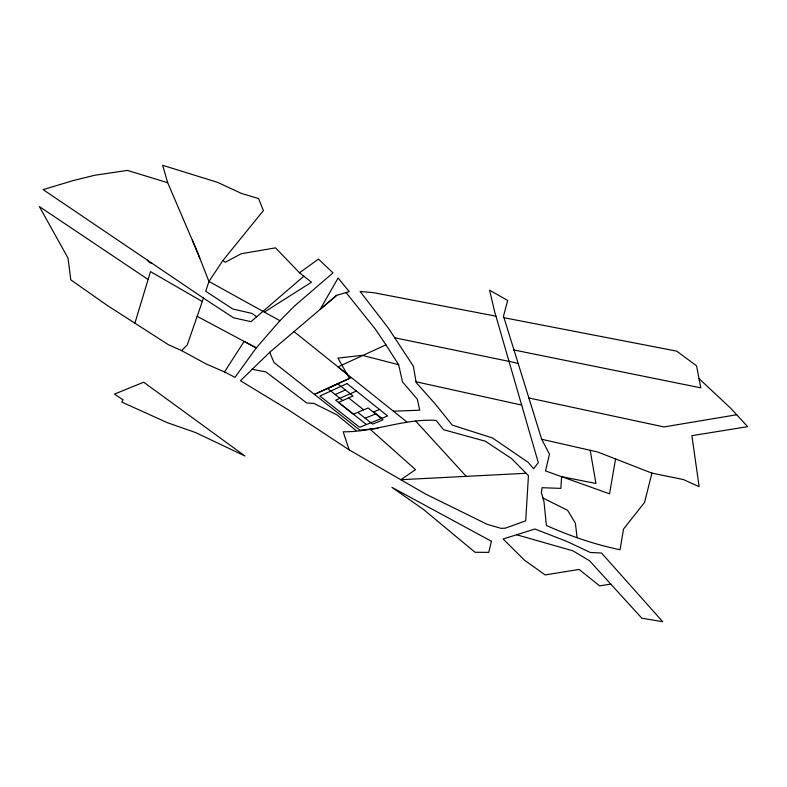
<?xml version="1.0" encoding="UTF-8"?>
<svg xmlns="http://www.w3.org/2000/svg" width="787" height="787" viewBox="0 0 787 787"><rect width="100%" height="100%" fill="white"/><g stroke="black" fill="none" stroke-linecap="round" stroke-linejoin="round"><path stroke-width="1.18" d="M615.572 458.919L609.532 493.813L545.489 470.931L549.503 454.188L541.672 439.254L503.493 316.118L507.684 300.486L489.593 290.206L494.492 311.17L538.308 462.658L533.625 468.757L528.077 462.274L492.455 437.966L452.25 425.098L435.172 403.898L416.166 382.541L413.391 366.25L388.375 328.14L360.092 291.456L373.864 292.725L495.967 316.177M541.672 439.254L597.717 452.013L651.892 473.125L683.372 479.549L699.141 486.671L691.881 435.673L747.65 426.662L730.818 408.374L699.013 378.577M651.931 472.977L644.583 502.401L623.54 529.031L620.038 549.749C594.687 544.466 570.024 536.045 546.394 525.47L543.984 501.653L541.377 492.475L542.066 487.704L560.856 488.383L561.613 476.686L595.956 483.474L590.171 450.262M134.902 323.191L150.484 271.604L202.298 301.529L187.286 344.873L181.571 350.599L168.388 344.706L107.465 305.572L70.781 279.828L68.026 258.087L39.35 206.558L148.094 279.493M202.298 301.529L203.44 298.076L43.137 189.628L73.653 180.439L95.138 175.176L127.484 170.415L167.69 182.712L197.714 252.814L208.958 281.471L279.916 320.712L294.368 306.133L332.98 272.882L318.489 259.09L299.503 272.784L275.509 247.846L241.215 253.758L225.318 262.219L222.869 260.536L208.958 281.471L205.712 291.259L232.765 308.996L252.135 313.472L256.769 316.846M181.571 350.599L206.224 363.988L224.492 371.946L244.147 341.42L256.257 347.893L279.916 320.712M222.869 260.536L263.409 210.591L258.579 198.54L241.501 193.454L217.35 182.279L162.663 165.3L167.69 182.712M336.62 295.371L320.083 309.458L338.115 277.978L349.241 291.692L336.62 295.371L269.685 352.33L240.448 380.731L288.534 409.948L349.153 449.898L425.196 493.833L487.153 524.309L501.014 528.343L505.293 528.185L525.706 520.807L528.451 475.614L511.619 458.605L485.313 441.202L443.534 429.692L436.106 420.415C404.42 418.418 374.838 432.142 343.162 431.797L349.153 449.898M303.841 276.198L250.984 321.667L233.444 317.751L203.351 298.017M264.343 312.095L311.475 282.228L299.503 272.784M341.922 365.089L385.925 344.834L398.655 364.715L402.482 381.852L417.356 399.225L419.727 410.214L393.402 411.188M341.912 365.089L338.056 366.939L406.692 421.802M351.356 377.553L314.446 394.385L349.507 378.409L337.948 358.124L362.207 355.321L398.655 364.715M335.242 394.553L345.404 389.939M356.393 391.06L335.665 400.15L366.447 424.537M379.531 409.496L373.756 411.896L381.823 418.31M365.188 418.231L375.615 413.932M516.646 534.767L534.904 529.002L566.453 541.24L590.388 552.504L601.504 553.005L662.703 621.7L641.858 618.228L589.522 560.737L572.847 550.792L516.646 534.767L503.09 538.987L524.516 560.196L545.165 574.923L579.084 569.434L599.645 585.862L610.791 584.102M736.701 414.759L663.972 426.938L528.598 397.917M378.026 428.384L359.826 430.174L274.004 362.502L269.685 352.33M526.149 473.282L400.839 479.706L415.546 469.652L370.057 429.181M251.919 369.241L265.917 371.926L306.733 402.974L314.013 403.465L336.974 414.857L356.058 430.538M503.965 317.722L676.712 351.12L696.554 365.817L700.794 387.843L513.557 349.91M394.69 337.771L509.199 361.42M416.038 381.784L521.771 405.089M509.15 361.253L517.698 363.446M152.314 263.488L149.235 262.405L147.366 260.143M542.941 497.984L567.624 510.33L575.386 523.158L577.078 537.541M224.492 371.946L235.028 377.317L256.257 347.893L197.163 316.335M348.641 397.917L363.683 409.84M342.778 400.514L327.667 388.571L337.771 383.869L353.009 395.979L338.508 402.403L353.422 414.178L368.109 407.971L383.082 419.865L372.585 424.095L357.751 412.358M294.013 331.612L347.087 374.159M415.634 421.015L466.238 476.351M345.926 292.39L375.232 328.956L385.925 344.834M209.234 281.048L209.549 281.785M192.382 240.124L199.77 258.057M491.452 541.279L488.727 552.385L475.023 552.267L423.514 509.464L391.906 487.34L491.452 541.279M122.88 399.766L121.887 402.127L167.247 422.629L195.55 432.555L244.924 455.988L143.677 382.207L114.479 394.09L122.88 399.766M346.988 383.574L319.916 396.048L359.629 427.302L387.637 415.949L346.988 383.574"/></g></svg>
